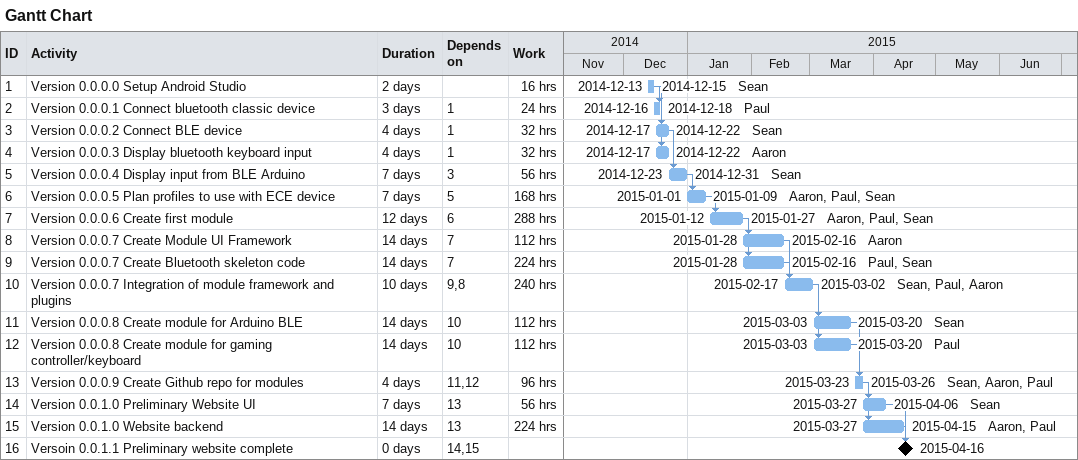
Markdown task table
Gantt Chart

| ID | Task | Duration | Start | Finish | Predecessors | Resources | Work (h) |
|---|---|---|---|---|---|---|---|
| 1 | Version 0.0.0.0 Setup Android Studio | 2d | 2014-12-13 | 2014-12-15 |  | Sean | 16 |
| 2 | Version 0.0.0.1 Connect bluetooth classic device | 3d | 2014-12-16 | 2014-12-18 | 1 | Paul | 24 |
| 3 | Version 0.0.0.2 Connect BLE device | 4d | 2014-12-17 | 2014-12-22 | 1 | Sean | 32 |
| 4 | Version 0.0.0.3 Display bluetooth keyboard input | 4d | 2014-12-17 | 2014-12-22 | 1 | Aaron | 32 |
| 5 | Version 0.0.0.4 Display input from BLE Arduino | 7d | 2014-12-23 | 2014-12-31 | 3 | Sean | 56 |
| 6 | Version 0.0.0.5 Plan profiles to use with ECE device | 7d | 2015-01-01 | 2015-01-09 | 5 | Aaron, Paul, Sean | 168 |
| 7 | Version 0.0.0.6 Create first module | 12d | 2015-01-12 | 2015-01-27 | 6 | Aaron, Paul, Sean | 288 |
| 8 | Version 0.0.0.7 Create Module UI Framework | 14d | 2015-01-28 | 2015-02-16 | 7 | Aaron | 112 |
| 9 | Version 0.0.0.7 Create Bluetooth skeleton code | 14d | 2015-01-28 | 2015-02-16 | 7 | Paul, Sean | 224 |
| 10 | Version 0.0.0.7 Integration of module framework and plugins | 10d | 2015-02-17 | 2015-03-02 | 9, 8 | Sean, Paul, Aaron | 240 |
| 11 | Version 0.0.0.8 Create module for Arduino BLE | 14d | 2015-03-03 | 2015-03-20 | 10 | Sean | 112 |
| 12 | Version 0.0.0.8 Create module for gaming controller/keyboard | 14d | 2015-03-03 | 2015-03-20 | 10 | Paul | 112 |
| 13 | Version 0.0.0.9 Create Github repo for modules | 4d | 2015-03-23 | 2015-03-26 | 11, 12 | Sean, Aaron, Paul | 96 |
| 14 | Version 0.0.1.0 Preliminary Website UI | 7d | 2015-03-27 | 2015-04-06 | 13 | Sean | 56 |
| 15 | Version 0.0.1.0 Website backend | 14d | 2015-03-27 | 2015-04-15 | 13 | Aaron, Paul | 224 |
| 16 | Versoin 0.0.1.1 Preliminary website complete | 0d | 2015-04-16 | 2015-04-16 | 14, 15 |  |  |
